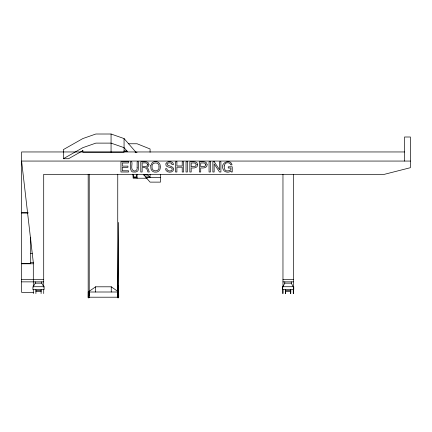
<?xml version="1.0" encoding="UTF-8"?>
<svg xmlns="http://www.w3.org/2000/svg" width="432" height="432" viewBox="0 0 432 432"><rect width="100%" height="100%" fill="white"/><g stroke="black" fill="none" stroke-linecap="round" stroke-linejoin="round"><path stroke-width="0.65" d="M117.806 286.157L117.715 297.07L117.747 286.276L118.249 285.957L118.633 286.276L118.665 297.07L117.715 297.205L117.758 174.22M88.247 292.005L88.177 297.464L88.695 297.988L89.219 297.464L89.219 174.22M89.159 295.904L89.197 292.005L89.068 292.361M117.715 297.205L118.519 222.437L118.665 297.724L117.952 297.918L117.763 297.205M88.371 297.205L88.436 292.005L88.436 297.205M33.302 286.718L35.251 283.16L35.251 281.864M282.836 286.718L284.785 283.16L284.785 281.864M118.476 297.205L118.476 292.005M89.246 291.26L95.656 286.805L111.256 286.805L117.607 291.26M135.967 152.253L124.065 138.564L111.062 134.012L95.85 134.012L82.847 138.564L63.342 149.618L63.342 158.722L82.847 147.668L95.85 143.116L111.062 143.116L124.065 147.668L127.456 151.567L124.065 151.567M82.847 150.66L68.542 158.722L63.342 158.722M128.347 143.764L137.068 143.764L150.071 148.97L150.071 152.296M124.065 150.919L126.895 150.919M404.546 151.956L21.6 151.956L21.6 292.345L33.302 292.345M135.13 152.221L137.068 152.221M410.4 161.06L21.6 161.06L33.302 262.489L33.302 287.102M143.856 174.976L147.814 174.976M145.552 176.926L149.51 176.926M132.775 174.226L133.169 177.574L137.068 177.574M146.113 177.574L160.477 177.574M147.155 178.227L133.169 178.227L133.169 177.574M21.6 212.657L28.102 212.657M21.6 213.073L28.102 213.073M30.704 253.384L32.254 253.384M30.704 262.489L33.302 262.489M21.6 263.369L30.704 263.369M21.6 263.785L33.302 263.785M21.6 279.391L43.708 279.391M282.965 279.391L293.371 279.391M21.6 281.864L43.708 281.864M282.965 281.864L293.371 281.864M35.251 283.16L41.753 283.16L43.708 286.718M284.785 283.16L291.287 283.16L293.242 286.718M35.942 290.574L41.218 290.574M285.476 290.574L290.882 290.574M35.942 291.357L41.218 291.357M285.476 291.357L290.882 291.357M88.177 292.005L88.506 292.005M117.99 292.005L88.695 292.005L88.695 297.205M88.177 297.205L118.746 297.205L118.665 292.005M88.587 292.043L88.976 292.27M147.247 174.323L150.071 177.574L150.071 174.323M143.289 174.323L150.071 182.126L160.477 182.126L160.477 174.323M133.434 174.328L133.742 176.931L136.426 176.931L136.426 174.247M404.546 161.06L404.546 137.003L410.4 137.003L410.4 167.692L384.394 174.323L43.708 174.323L43.708 287.064M293.76 289.661L293.76 286.718L282.447 286.718L282.447 289.661L293.63 289.661L293.63 286.718M293.371 174.323L293.371 287.064M293.371 289.651L293.371 293.571M293.242 289.651L293.242 293.571M291.287 281.864L291.287 283.16M290.768 289.651L290.768 293.571M290.639 289.651L290.639 293.571M285.568 289.661L285.568 293.566M285.439 289.661L285.439 293.566M282.965 174.323L282.965 287.064M282.965 289.661L282.965 293.566M282.836 289.661L282.836 293.566M282.577 286.718L282.577 289.661M137.068 174.226L137.068 178.227M124.065 138.564L124.065 152.221L82.847 152.221L82.847 150.266M111.256 286.805L111.256 292.005M111.062 134.012L111.062 152.221M95.656 286.805L95.656 292.005M88.177 174.242L88.177 297.464M43.708 289.651L43.708 293.571M41.753 281.864L41.753 283.16M41.105 289.651L41.105 293.571M35.905 289.661L35.905 293.566M33.302 289.661L33.302 293.566M30.704 237.217L30.704 263.785M137.138 167.67C137.538 169.668 135.891 171.455 133.866 170.915C130.032 169.997 132.667 164.23 131.819 161.773L130.469 161.773L130.529 168.847L131.42 171.126A2.997 2.997 0 0 0 132.926 172.006L135.713 172.066L137.5 171.191A2.9 2.9 0 0 0 138.251 169.922L138.499 161.773L137.138 161.773L137.138 167.67M159.019 166.887C159.797 172.174 151.265 172.168 152.032 166.887C151.265 161.606 159.802 161.595 159.019 166.887M224.176 165.958L224.359 168.631L225.088 169.933A3.17 3.17 0 0 0 226.892 170.948L229.57 170.651L230.931 169.56L230.931 168.005L228.231 168.005L228.231 166.784L232.243 166.784L232.243 172.001L231.287 172.001L230.931 170.926C229.387 172.557 226.638 172.492 224.818 171.364A4.714 4.714 0 0 1 223.052 169.047C219.791 162.95 230.434 158.209 232.06 164.873L230.656 164.873C230.526 163.075 228.361 162.535 226.876 162.826A3.137 3.137 0 0 0 225.077 163.836L224.176 165.958M148.959 164.641L148.343 166.412L146.664 167.341L147.976 168.539L149.315 172.001L147.847 172.001C147.631 168.944 145.287 166.649 142.139 167.627L142.139 172.001L140.789 172.001L140.789 161.773C143.311 162 148.802 160.52 148.959 164.641M150.719 165.753L150.973 169.036L152.005 170.721A4.498 4.498 0 0 0 154.505 172.087L156.562 172.087A4.471 4.471 0 0 0 158.323 171.358A4.768 4.768 0 0 0 160.078 169.042L160.418 166.887L160.078 164.732A4.768 4.768 0 0 0 159.052 163.048A4.471 4.471 0 0 0 156.562 161.687L154.505 161.692A4.498 4.498 0 0 0 152.005 163.048L150.719 165.753M147.56 164.641C147.528 167.324 143.699 166.163 142.139 166.412L142.139 162.896C143.726 163.145 147.436 161.978 147.56 164.641M197.591 164.759C197.732 168.102 193.525 168.188 191.187 167.913L191.187 172.001L189.837 172.001L189.837 161.773C192.321 161.892 197.57 160.72 197.591 164.759M207.122 164.759C207.263 168.102 203.056 168.188 200.718 167.913L200.718 172.001L199.368 172.001L199.368 161.773C201.852 161.892 207.101 160.72 207.122 164.759M165.931 163.836L165.915 164.954A2.138 2.138 0 0 0 166.633 166.196C168.129 167.74 173.065 166.806 172.168 169.938C170.845 171.693 166.995 171.191 166.817 168.718L165.515 168.718C165.564 172.379 170.959 173.291 173.07 170.84C175.619 166.779 169.603 166.239 167.314 164.932C166.525 162.167 172.049 162.022 172.098 164.668L173.416 164.668L173.324 163.976A2.722 2.722 0 0 0 172.298 162.4C170.359 161.06 166.703 161.249 165.931 163.836M196.193 164.803L195.313 166.423L191.187 166.698L191.187 162.988C192.769 163.123 196.139 162.227 196.193 164.803M205.724 164.803L204.844 166.423L200.718 166.698L200.718 162.988C202.3 163.123 205.67 162.227 205.724 164.803M128.326 161.773L120.938 161.773L120.938 172.001L128.563 172.001L128.563 170.786L122.288 170.786L122.288 167.324L127.937 167.324L127.937 166.115L122.288 166.115L122.288 162.988L128.326 162.988L128.326 161.773M176.899 161.773L175.549 161.773L175.549 172.001L176.899 172.001L176.899 167.189L182.218 167.189L182.218 172.001L183.578 172.001L183.578 161.773L182.218 161.773L182.218 165.974L176.899 165.974L176.899 161.773M187.391 161.773L186.03 161.773L186.03 172.001L187.391 172.001L187.391 161.773M210.422 161.773L209.061 161.773L209.061 172.001L210.422 172.001L210.422 161.773M214.245 161.773L212.868 161.773L212.868 172.001L214.148 172.001L214.148 163.928L219.51 172.001L220.898 172.001L220.898 161.773L219.607 161.773L219.607 169.846L214.245 161.773M44.096 286.718L32.913 286.718L32.913 289.661L44.096 289.661L44.096 286.718"/></g></svg>
